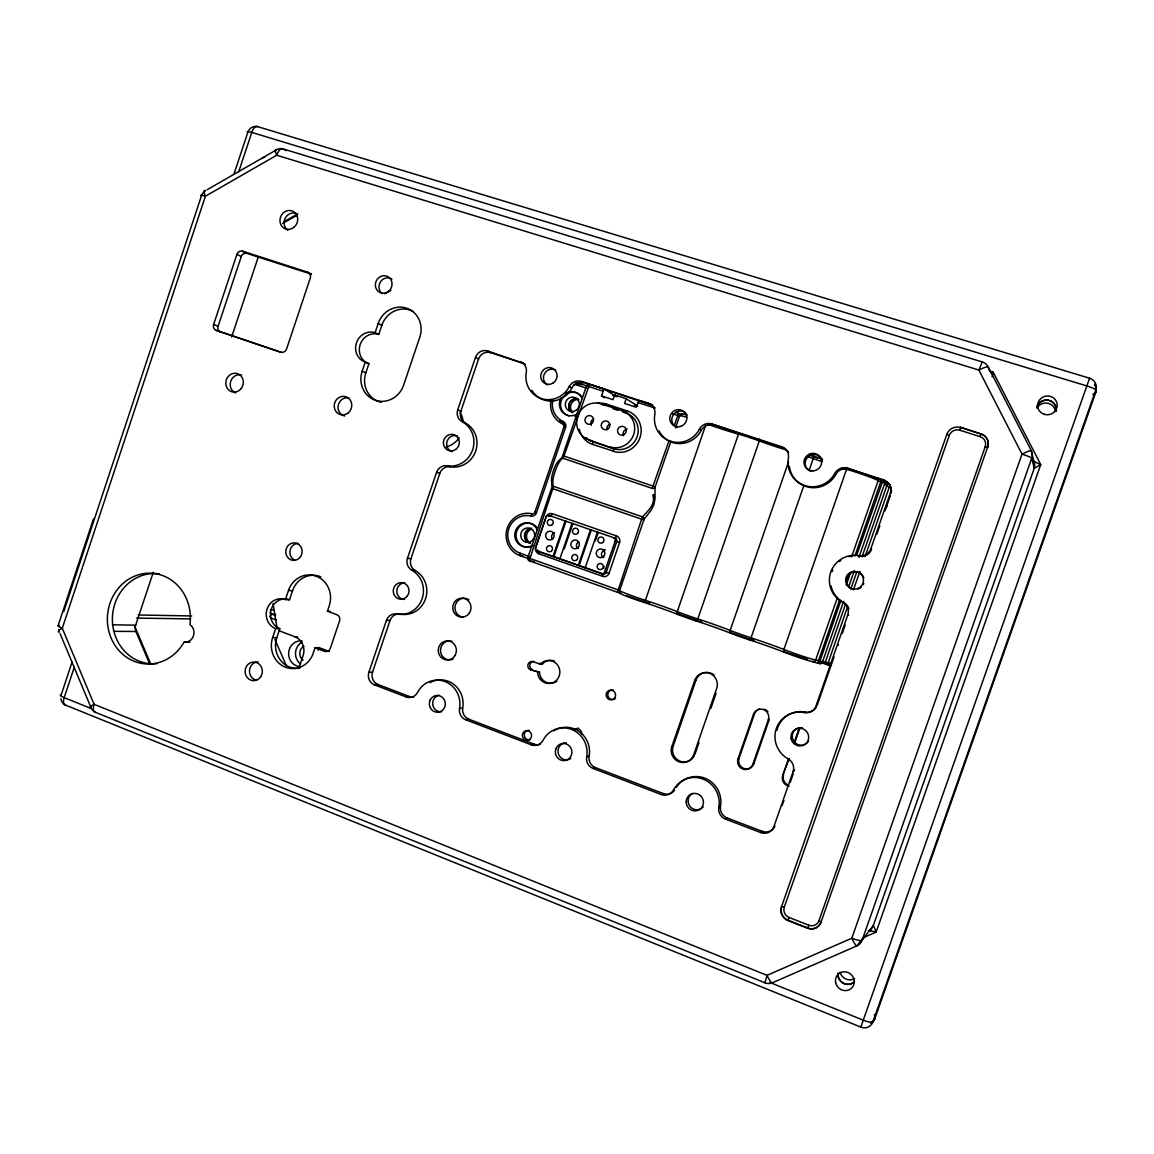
<?xml version="1.0" encoding="UTF-8"?>
<svg xmlns="http://www.w3.org/2000/svg" width="1154" height="1154" viewBox="0 0 1154 1154"><rect width="100%" height="100%" fill="white"/><g stroke="black" fill="none" stroke-linecap="round" stroke-linejoin="round"><path stroke-width="1.5" d="M980.929 433.76A10.848 10.487 -14 0 1 987.68 447.002L987.68 447.189A10.833 10.473 -14 0 0 980.929 433.947L960.474 427.326L980.929 433.947L980.107 436.63A8.222 7.948 -13.9 0 1 985.227 446.67L987.651 447.218M830.678 665.858L822.6 663.175L817.71 662.987L839.535 599.993M529.758 556.646L520.18 553.242A19.416 18.709 -78.2 0 1 508.539 529.628A19.416 18.709 -78.2 0 1 530.898 516.011L532.095 513.804A2.423 2.337 -75.6 0 0 534.85 512.217L563.945 426.937A2.438 2.337 -66.2 0 0 562.719 423.98A21.94 21.089 -63.9 0 1 551.194 399.414M992.094 376.824L993.205 372.208L989.757 371.155M60.902 698.805A8.352 7.732 -82.2 0 0 65.749 705.181L860.826 1027.103L1089.578 378.223L257.804 126.666A8.511 7.862 -72.9 0 0 247.995 131.873M520.18 553.242L519.964 555.608L528.013 558.478M536.35 545.727L546.203 516.848A4.977 4.818 -75.7 0 1 552.348 513.718L616.625 536.019A5.02 4.904 -75.8 0 1 619.626 542.38L609.038 573.264A5.02 4.904 -81 0 1 602.777 576.38L538.702 553.718L538.947 551.309A2.496 2.409 -79.4 0 1 537.461 549.924M821.1 922.104L818.951 920.762A8.136 7.79 47.9 0 1 808.839 925.234L789.148 917.488A8.092 7.761 49.6 0 1 784.287 907.174L781.705 906.582A10.675 10.213 49.7 0 0 788.052 920.228L807.757 927.989A10.718 10.256 48 0 0 821.1 922.104L820.941 922.378A10.732 10.271 48 0 1 807.598 928.278L787.865 920.503A10.675 10.227 49.7 0 1 781.446 906.9L946.857 434.265A10.79 10.444 -16.1 0 1 960.503 427.514L959.71 430.197A8.179 7.919 -16.1 0 0 949.338 435.318L946.886 434.322M58.061 625.742L93.517 518.781M63.744 611.634L201.445 195.892A9.03 8.352 -71.8 0 1 205.729 190.569A9.347 2.481 58.8 0 0 205.412 196.223L62.273 628.252A9.261 1.947 -21.5 0 0 59.445 632.118A8.915 8.237 -84.2 0 1 58.753 629.449M60.989 695.703A8.352 7.732 -82.2 0 1 61.321 694.506L72.082 662.05M234.19 173.475L247.793 132.479M74.39 666.911L64.191 697.636A8.467 3.924 -64.8 0 0 65.749 705.181M238.734 171.686L251.774 132.421A8.568 4.025 -76.4 0 1 257.804 126.666M281.605 352.605L216.231 330.376A4.731 4.327 -72.4 0 1 213.62 324.505L236.945 254.342A4.746 4.327 -69.2 0 1 242.571 251.168L307.599 272.156L311.551 274.248L246.869 253.375L242.571 251.168M220.674 332.107A4.703 4.313 -72.4 0 1 218.077 326.279L241.273 256.534A4.717 4.313 -69.2 0 1 246.869 253.375M149.674 663.853L135.927 631.498A8.294 7.559 -86 0 1 135.682 625.165L153.28 572.312M231.622 337.026L258.294 256.895M592.622 444.391L592.911 441.78L613.625 448.69L613.409 451.156L592.622 444.391A21.306 20.57 -63.4 0 1 579.279 429.216M602.777 576.38L603.052 573.927L536.956 550.905A2.496 2.409 -79.4 0 1 535.485 547.746L545.986 516.992A2.51 2.423 -75.7 0 1 549.073 515.42L551.093 515.896L552.348 513.718M329.38 651.419A4.818 4.515 -87.8 0 1 328.4 651.173L319.052 647.625L315.085 647.711L313.239 653.193A23.167 21.609 -87.5 0 1 285.572 667.257A23.167 21.609 -87.5 0 1 272.604 637.7L275.647 628.627A15.391 14.338 -85.7 0 1 267.079 609.023A15.391 14.338 -85.7 0 1 285.413 599.575L289.524 599.763L292.568 590.733A23.037 21.551 -84.9 0 1 320.855 576.798M285.413 599.575L288.471 590.487A23.181 21.666 -84.9 0 1 316.239 576.207A23.181 21.666 -84.9 0 1 329.265 605.691L327.404 611.187L336.824 614.707A4.847 4.558 -86.2 0 1 339.565 620.881L330.304 648.346A4.847 4.544 -87.8 0 1 324.476 651.289L315.085 647.711M362.154 371.271L365.241 362.096A15.507 14.483 -69.6 0 1 356.456 342.853A15.507 14.483 -69.6 0 1 375.122 332.698L378.209 323.495A23.368 21.883 -67.8 0 1 406.482 308.147A23.368 21.883 -67.8 0 1 419.825 337.098L403.611 385.176A23.311 21.868 -70.8 0 1 375.454 400.308A23.311 21.868 -70.8 0 1 362.154 371.271L365.832 372.814A23.181 21.738 -70.8 0 0 381.296 402.299M299.679 668.195A23.037 21.493 -87.5 0 1 276.787 637.672L279.816 628.656A15.305 14.266 -85.7 0 1 271.291 609.168A15.305 14.266 -85.7 0 1 289.524 599.763M365.832 372.814L368.905 363.698A15.42 14.411 -69.6 0 1 360.163 344.556A15.42 14.411 -69.6 0 1 378.728 334.458L381.801 325.327A23.239 21.767 -67.8 0 1 413.493 311.623M298.828 668.296L303.113 655.616A14.786 13.776 -87.8 0 0 294.804 636.719L278.979 630.704M318.129 650.351L319.052 647.625M413.752 697.131A9.78 9.275 88.4 0 1 409.67 696.598L406.194 696.973L374.43 684.827A9.78 9.232 89.8 0 1 368.862 672.32L386.446 620.376A9.78 9.261 -86.8 0 1 396.918 614A23.469 22.243 -84.4 0 0 422.162 598.623A23.469 22.243 -84.4 0 0 411.762 570.163A9.795 9.304 -82.1 0 1 407.449 558.348L436.558 472.39A9.809 9.333 -75.1 0 1 447.132 465.783A23.57 22.388 -72.6 0 0 472.621 449.872A23.57 22.388 -72.6 0 0 462.076 421.657A9.838 9.347 -70 0 1 457.705 409.93L475.491 357.379A9.867 9.362 -66 0 1 487.536 350.946L522.921 363.178A9.852 9.391 -64.9 0 1 525.402 364.448M409.67 696.598L378.065 684.524A9.722 9.189 89.8 0 1 372.54 672.09L390.023 620.463A9.722 9.218 -86.8 0 1 400.438 614.116A23.34 22.128 -84.4 0 0 425.537 598.825A23.34 22.128 -84.4 0 0 415.195 570.538A9.737 9.246 -82.1 0 1 410.911 558.781L439.847 473.342A9.751 9.275 -75.1 0 1 450.363 466.779A23.426 22.272 -72.5 0 0 475.708 450.969A23.426 22.272 -72.5 0 0 465.221 422.912A9.78 9.29 -70 0 1 460.864 411.257L478.564 359.024A9.809 9.304 -65.9 0 1 490.537 352.634L522.921 363.178M530.898 516.011A4.861 4.674 -75.6 0 0 536.451 512.823L565.575 427.398A4.876 4.688 -66.3 0 0 563.138 421.47A19.531 18.767 -63.9 0 1 552.881 399.601M831.298 663.507L815.777 660.001A20.859 0.966 19.3 0 1 783.898 649.486A33.221 1.587 19.2 0 0 751.038 637.816A20.613 0.952 19.2 0 1 730.165 630.416A32.86 1.558 19.1 0 0 697.809 618.933A20.397 0.938 19.1 0 1 677.254 611.634A32.528 1.543 19 0 0 645.389 600.34A20.209 0.938 19 0 1 619.669 590.459L527.811 557.67L551.569 488.257A4.977 1.298 -71.1 0 0 552.102 483.237A12.449 3.246 -71.3 0 1 553.458 470.587A12.449 3.246 -71.3 0 1 560.079 459.898A4.991 1.298 -71.4 0 0 562.705 455.657L586.52 385.84L603.138 391.177L604.105 389.287M604.566 397.784L601.522 395.909L603.138 391.177M552.954 556.56L565.114 520.988L566.008 521.219L553.877 556.718L536.956 550.905M634.455 405.068L637.657 406.121L626.218 398.693L614.649 394.928L613.034 399.673L601.522 395.909M559.834 558.983L572.009 523.382L572.889 523.613L564.205 549.001M626.218 398.693L624.588 403.453L636.186 407.247L639.128 400.424M578.241 565.489L590.459 529.787L591.31 530.003L579.106 565.633L553.877 556.718M595.334 540.909L598.248 532.412L597.411 532.196L585.165 567.941L586.03 568.085M579.106 565.633L601.393 573.668A2.524 2.467 -81 0 0 604.537 572.11L615.197 541.053A2.524 2.467 -75.8 0 0 613.683 537.851L615.414 538.226L616.625 536.019M669.003 440.741L652.198 488.387L563.065 458.297A2.496 2.38 82.2 0 0 560.079 459.898M674.21 425.581L678.552 413.637L682.793 414.43A17.757 1.125 18.8 0 1 687.366 414.993M670.936 441.275L655.01 487.349L655.025 498.802L653.885 504.745L651.13 510.14L643.975 519.444L619.669 590.459A2.524 2.51 80.2 0 0 621.227 593.675A17.685 0.837 19 0 0 643.716 602.33A35.125 1.717 19 0 1 678.076 614.534A17.844 0.851 19.1 0 0 696.035 620.924A35.486 1.745 19.1 0 1 730.944 633.315A18.031 0.865 19.2 0 0 749.177 639.792A35.889 1.76 19.2 0 1 784.619 652.385A18.248 0.88 19.3 0 0 812.402 661.559L817.739 663.218M675.566 427.773L679.619 415.959A2.539 2.51 -45.2 0 1 682.836 414.358L682.836 414.416M705.628 425.336L645.389 600.34A2.553 0.938 -72.1 0 1 643.716 602.33M671.816 746.638L694.751 680.37A11.8 11.612 70.2 0 1 709.566 673.287A11.8 11.612 70.2 0 1 716.706 688.361L693.684 754.831A11.828 11.526 66.5 0 1 678.927 761.784A11.828 11.526 66.5 0 1 671.816 746.638L673.157 746.162L695.992 680.168A11.742 11.569 70 0 1 714.052 674.975M788.557 461.845L730.165 630.416A2.582 1.673 -68.6 0 0 730.944 633.315M694.924 754.312L699.035 742.44M710.806 708.498L716.1 693.222M803.848 485.589L751.038 637.816A2.582 1.111 -72.2 0 1 749.177 639.792M809.127 470.37L813.238 458.527A2.611 1.111 -69 0 0 812.979 455.844A18.118 1.154 18.5 0 0 809.286 454.517M737.983 758.87L753.475 714.312A7.963 7.833 54.8 0 1 763.501 709.58A7.963 7.833 54.8 0 1 768.348 719.75L752.812 764.395A7.977 7.804 56.3 0 1 742.815 769.054A7.977 7.804 56.3 0 1 737.983 758.87L739.05 758.322L754.471 713.965A7.934 7.804 54.6 0 1 759.649 709.061M752.812 764.395L753.822 763.833L769.285 719.375L768.348 719.75M837.472 597.411L815.662 659.987A2.596 2.568 82.5 0 1 812.402 661.559M851.623 556.805L878.151 480.699A2.64 2.553 -38.1 0 0 877.79 478.319M846.603 579.712L848.378 574.649M854.854 556.055L880.964 481.16L881.728 479.487L883.171 479.92A2.64 2.582 -19 0 1 884.815 483.194C885.291 485.762 889.821 488.748 890.253 484.839M840.92 600.455L819.066 663.68A2.611 2.582 34.6 0 0 822.413 662.136L843.603 601.364M846.214 585.251L850.339 573.423M856.831 554.829L883.142 479.92M788.99 786.191A8.064 7.862 48.8 0 1 782.686 775.546L788.471 758.943M794.255 742.325L798.308 730.713A8.049 7.905 45 0 1 800.126 727.799M848.897 586.174L854.191 570.97M858.908 557.469L884.815 483.194L878.194 480.728A20.945 1.298 18.4 0 0 846.531 469.375A33.365 2.12 18.5 0 1 842.579 468.236M782.686 775.546L789.322 758.394M794.515 743.522L799.131 730.294A8.02 7.862 44.9 0 1 800.544 727.813M845.521 604.191L825.499 661.588A2.568 2.539 33.5 0 1 822.254 663.117M850.815 588.987L856.715 572.11M862.009 556.92L886.734 486.007A2.596 2.539 -18.4 0 0 885.132 482.79L890.311 484.824M847.555 606.744L827.519 664.718M853.441 589.882L859.918 571.331M865.211 556.156L889.33 487.017M794.543 770.021A10.444 10.198 49.7 0 1 794.327 770.757L793.101 771.622L773.916 826.596A10.53 10.198 52.5 0 1 760.76 832.597L725.477 819.095A10.444 10.126 57.3 0 1 718.812 807.281A24.883 24.119 61.7 0 0 702.916 779.051A24.883 24.119 61.7 0 0 673.46 790A10.299 9.982 66.2 0 1 661.285 794.543L593.069 768.463A10.155 9.823 74.7 0 1 586.679 756.923A24.248 23.354 77.6 0 0 571.461 729.371A24.248 23.354 77.6 0 0 543.058 740.291A10.054 9.665 80.6 0 1 531.302 744.835L465.653 719.721A9.939 9.477 85.3 0 1 459.537 708.455A23.729 22.561 86.7 0 0 444.954 681.552A23.729 22.561 86.7 0 0 417.532 692.458A9.838 9.319 88.5 0 1 406.194 696.973M520.108 361.548A9.91 9.448 -65 0 1 526.296 372.41A23.917 22.878 -63.4 0 0 541.269 398.592A23.917 22.878 -63.4 0 0 569.297 386.475A10.011 9.621 -62.5 0 1 581.068 381.397L648.375 403.323A10.112 9.809 -58.4 0 1 654.837 414.445A24.422 23.729 -55.1 0 0 699.512 429.057A10.227 9.968 -52.1 0 1 711.701 423.951L781.662 446.742A10.357 10.155 -40.4 0 1 788.413 458.124A25.027 24.551 -33.2 0 0 834.861 473.313A10.501 10.299 -25.8 0 1 847.512 468.192L883.719 479.977A10.588 10.372 -18.3 0 1 890.282 493.119L870.852 548.785A10.53 10.386 -10.8 0 1 859.023 555.68A25.229 24.97 -0.7 0 0 842.752 602.316A10.487 10.4 12.8 0 1 847.772 614.938L816.008 705.945A10.487 10.328 43.4 0 1 804.295 712.595A25.215 24.724 46.4 0 0 788.153 758.899A10.501 10.256 49.9 0 1 793.101 771.622M782.196 805.506L783.927 800.544M790.274 782.34L793.173 774.06M817.09 705.483L834.039 656.914M842.232 633.474L845.146 625.093M876.852 534.244L879.781 525.863M885.046 510.775L890.311 495.686M784.287 907.174L949.338 435.318M818.951 920.762L985.227 446.67M820.941 922.378L987.68 447.002M573.495 384.397A19.531 18.767 -63.9 0 1 577.49 385.22L578.745 383.229L586.91 385.883M613.351 451.329A21.378 20.7 -62.2 0 0 639.994 437.654A21.378 20.7 -62.2 0 0 627.185 410.911L606.398 404.102L605.691 405.631M627.185 410.911L625.944 413.002A18.882 18.291 -62.3 0 1 637.167 436.601A18.882 18.291 -62.3 0 1 613.625 448.69L588.915 439.833A19.012 18.349 -63.6 0 1 577.664 416.104A19.012 18.349 -63.6 0 1 601.191 403.871L622.208 410.766L625.857 412.988L622.655 411.935M789.148 917.488L787.865 920.503M808.839 925.234L807.598 928.278M860.884 1026.988L860.826 1027.147A9.809 9.246 51.5 0 0 872.929 1021.838L874.963 1018.246L1095.694 392.533L1095.781 390.081A9.968 9.463 -16.8 0 0 1089.564 378.209M563.138 421.47L562.647 423.907L565.431 425.307A21.724 20.902 -63.8 0 1 559.618 420.518M862.168 939.01L856.96 945.847L772.531 982.746A10.242 9.751 57.2 0 1 764.972 982.79L95.638 712.407A9.001 8.251 -82.3 0 1 91.079 707.763L60.138 633.762M764.972 982.79L767.035 975.346L851.796 938.216A10.271 1.89 21.3 0 0 862.096 940.308L873.275 925.58L1034.215 468.336A9.867 9.492 -12.4 0 0 1033.724 461.081L1031.2 450.536L988.185 366.842A10.386 9.982 -23.9 0 0 982.256 361.952L283.105 148.924A9.16 8.381 -72.1 0 0 276.643 149.746L207.258 189.674M760.76 832.597L762.188 831.342A10.458 10.141 52.4 0 0 774.983 826.091M1092.852 394.639L1095.665 392.533M725.477 819.095L727.121 817.941L762.188 831.342M718.812 807.281L720.485 806.184A24.724 23.974 61.6 0 0 705.512 778.46A24.724 23.974 61.6 0 0 676.287 787.504M283.812 221.799L297.92 213.822M282.615 223.429L296.578 215.538M384.686 293.765L390.975 290.318M798.308 730.713L799.131 730.294M661.285 794.543L663.305 793.548A10.227 9.924 66 0 0 674.614 790.288M863.033 937.798L876.146 932.071L1040.72 464.629L993.205 372.208A11.223 1.486 -21 0 1 990.868 373.045M804.295 712.595L805.449 712.09A10.415 10.256 43.1 0 0 816.484 706.897M652.154 488.402L652.198 488.387A2.524 2.496 58.3 0 0 655.284 486.815L562.705 455.628M753.475 714.312L754.471 713.965M593.069 768.463L595.493 767.626L663.305 793.548M586.679 756.923L589.131 756.159A10.098 9.766 74.5 0 0 595.493 767.626M531.302 744.835L534.086 744.157A9.982 9.607 80.6 0 0 540.418 744.272M465.653 719.721L468.798 719.202L534.086 744.157M694.751 680.37L695.992 680.168M459.537 708.455L462.711 708.008A9.881 9.434 85.3 0 0 468.798 719.202M537.605 672.407A11.526 11.136 86.2 0 0 552.146 682.952A11.526 11.136 86.2 0 0 558.046 665.699A11.526 11.136 86.2 0 0 540.375 664.315L533.35 661.718A4.284 4.14 87.4 0 0 528.07 664.315A4.284 4.14 87.4 0 0 530.58 669.796L539.466 672.234A11.468 11.093 86.1 0 0 557.007 681.163M374.43 684.827L378.065 684.524M530.58 669.796L539.466 672.234M540.375 664.315L542.221 664.185A11.468 11.093 86.1 0 1 554.54 661.127M368.862 672.32L372.54 672.09M586.477 385.825L586.492 385.912A2.496 2.409 -61.5 0 1 589.593 384.296L563.123 458.282A14.944 3.88 -71.3 0 0 555.146 471.135A14.944 3.88 -71.3 0 0 553.502 486.324L529.224 560.743L621.256 593.646M324.476 651.289L328.4 651.173M184.092 642.1A9.492 8.713 -86.4 0 0 193.468 635.84A9.492 8.713 -86.4 0 0 189.934 624.602A45.439 41.486 -85.6 0 0 138.999 574.634A45.439 41.486 -85.6 0 0 115.241 645.735A45.439 41.486 -85.6 0 0 184.092 642.1L188.722 642.057A9.448 8.669 -86.4 0 0 189.992 642.129M272.604 637.7L276.787 637.672M294.804 636.719L297.573 636.705M275.474 614.289L272.2 614.289A3.52 1.457 -68 0 0 269.848 616.842M270.252 609.831L273.527 609.846M275.647 628.627L279.816 628.656M114.477 631.325L135.927 631.498M136.59 618.097L190.497 618.89M112.443 624.804L135.682 625.165M138.206 614.981L191.694 615.962M386.446 620.376L390.023 620.463M327.404 611.187L330.001 611.274M396.918 614L400.438 614.116M288.471 590.487L292.568 590.733M411.762 570.163L415.195 570.538M407.449 558.348L410.911 558.781M847.772 614.938L848.652 615.053M754.067 640.787L730.035 632.349L731.203 632.435M601.393 573.668L603.052 573.927A2.51 2.452 -81 0 0 606.182 572.37L609.038 573.264M534.273 561.594L529.34 560.815A2.481 2.395 -80.7 0 1 527.883 557.67L527.969 557.786M604.537 572.11L606.182 572.37L616.784 541.442A2.51 2.452 -75.8 0 0 615.284 538.254L549.073 515.42M870.621 930.845L871.241 930.946A10.876 1.919 15.1 0 1 876.131 932.071A11.179 1.269 71.3 0 0 874.516 927.802L873.318 925.566A9.766 9.304 48.2 0 1 869.077 930.485M523.007 556.141L520.05 555.651A21.811 21.017 -78.2 0 1 506.967 529.109A21.811 21.017 -78.2 0 1 532.095 513.804M563.902 426.893L565.575 427.398M842.752 602.316L843.675 602.518A10.415 10.328 12.8 0 1 848.868 608.966M678.913 613.87L677.571 613.726L701.661 622.035L700.651 621.415M615.197 541.053L619.626 542.38M534.893 512.261L536.451 512.823M436.558 472.39L439.847 473.342M617.505 592.117L642.403 516.79A2.524 2.496 -16.5 0 1 643.903 519.935L551.944 488.387M447.132 465.783L450.363 466.779M959.71 430.197L980.107 436.63M591.237 384.83L604.494 389.143L616.063 396.5L612.731 395.418M640.787 400.972L652.399 404.751M675.624 412.324L678.941 413.392M581.068 381.397L650.452 404.737A10.054 9.751 -58.3 0 1 655.111 408.083M711.701 423.951L782.946 447.911A10.285 10.098 -40.2 0 1 788.615 452.613M847.512 468.192L884.368 480.944A10.516 10.314 -18.1 0 1 891.119 493.263M637.816 402.486L654.419 407.896M672.695 413.853L679.518 415.988A20.296 1.255 18.8 0 1 686.918 417.301M577.49 385.22L587.184 388.379M613.048 408.776L617.852 410.362M216.231 330.376L280.869 352.114A4.789 4.414 -71.9 0 0 286.581 348.984L310.282 278.071A4.804 4.428 -68.4 0 0 307.599 272.156M822.658 662.122L829.437 664.531M879.896 478.823L878.54 478.333M536.105 547.544L535.773 547.429A4.977 4.804 -79.4 0 0 538.702 553.718M539.423 663.146L542.221 664.185M275.575 615.558L272.2 614.289A3.505 3.231 -87.7 0 1 270.238 612.139M271.233 618.14L276.181 620.015M213.62 324.505L218.077 326.279M462.076 421.657L465.221 422.912M90.935 708.441L64.191 697.636A8.597 1.688 15.9 0 1 61.321 694.506M769.704 982.4L863.322 1020.194A9.679 2.149 22.2 0 0 872.929 1021.838L1095.781 390.081A9.809 1.428 16.8 0 0 1086.895 385.955L251.774 132.421A8.698 1.111 20.8 0 0 247.562 132.306M457.705 409.93L460.864 411.257M365.241 362.096L368.905 363.698M752.754 639.879L754.211 640.6M648.577 602.893L649.76 603.614L626.189 595.608M588.915 439.833L592.867 441.751A18.825 18.175 -63.4 0 1 586.131 437.626M375.122 332.698L378.728 334.458M236.945 254.342L241.273 256.534M378.209 323.495L381.801 325.327M783.609 651.476L807.454 659.468M475.491 357.379L478.564 359.024M487.536 350.946L490.537 352.634M286.12 150.669L283.105 148.924A9.218 4.183 -75.8 0 0 276.729 155.227L205.412 196.223A9.304 0.808 20.3 0 0 201.445 195.892M569.297 386.475L571.836 387.96A9.953 9.564 -62.4 0 1 583.535 382.926M601.191 403.871L603.758 405.4M859.023 555.68L859.831 556.17A10.458 10.328 -10.6 0 0 871.587 549.318L870.852 548.785M581.443 384.845L578.832 383.258A21.94 21.089 -63.9 0 0 575.875 382.522M614.649 394.928L617.606 396.803M648.375 403.323L650.452 404.737M699.512 429.057L701.286 430.312A10.155 9.91 -51.9 0 1 713.417 425.249M781.662 446.742L782.946 447.911M834.861 473.313L835.828 474.323A10.429 10.242 -25.5 0 1 848.406 469.231M577.202 548.078L577.26 548.15A4.255 4.01 -66.4 0 1 578.673 541.731M552.362 539.423L552.304 539.336A4.241 4.025 -66.2 0 1 554.526 532.715M883.719 479.977L884.368 480.944M1032.109 457.922L1033.768 461.138L1036.422 462.639A11.208 1.082 23.7 0 0 1040.72 464.629L1034.287 468.336L1031.719 458.239A10.487 10.083 -13.6 0 0 1031.2 450.536A10.458 0.837 -26.3 0 0 1021.997 454.128L851.796 938.216A10.372 1.428 65.5 0 0 856.96 945.847A10.372 9.867 49.5 0 0 862.096 940.308L1031.719 458.239A10.386 1.039 17.6 0 0 1021.997 454.128L978.866 370.045L276.729 155.227A9.434 2.092 59.6 0 1 276.643 149.746M274.926 639.547L286.452 665.916M134.686 626.233L150.741 663.997M982.256 361.952L978.866 370.045A10.386 1.356 -27 0 1 988.185 366.842L989.137 370.29M874.371 1014.554L875.006 1018.059A9.304 8.785 45 0 1 871.847 1022.271M273.022 603.73L277.104 628.353M652.847 495.109C655.919 504.457 647.783 510.962 642.432 516.833L553.502 486.324A2.496 2.38 -42.5 0 1 552.102 483.237M548.554 516.415A2.496 2.409 -75.7 0 1 550.934 515.91M597.44 403.28A21.306 20.57 -63.4 0 1 606.398 404.102M622.208 410.766A19.07 18.464 -62.4 0 1 633.633 434.625A19.07 18.464 -62.4 0 1 609.86 446.843M847.397 467.976A2.625 1.63 -73.2 0 0 846.531 469.375L783.898 649.486A2.596 1.63 -68.7 0 0 784.619 652.385M822.124 461.687A33.365 2.12 18.5 0 1 813.238 458.527A20.7 1.284 18.5 0 0 807.54 456.494M822.557 459.249A36.034 2.351 18.5 0 1 812.979 455.844M759.606 439.097A2.596 1.024 -69.3 0 1 759.303 440.943L697.809 618.933A2.568 1.024 -72.1 0 1 696.035 620.924M786.22 449.93A32.99 2.092 18.6 0 1 759.303 440.943A20.483 1.269 18.6 0 0 738.488 434.164A32.658 2.063 18.7 0 1 708.354 424.427M739.123 433.024A2.582 1.731 -73.9 0 0 738.488 434.164L677.254 611.634A2.568 1.717 -68.6 0 0 678.076 614.534M653.654 497.302A16.026 2.063 86.6 0 1 653.698 494.503M838.179 645.403A12.867 12.708 23.7 0 1 838.453 644.523M565.691 393.153A12.204 11.728 -63.9 0 1 582.049 398.534M577.606 413.666A12.204 11.728 -63.9 0 1 561.205 397.553M568.821 415.959A12.175 11.699 -63.9 0 1 563.022 397.236A12.175 11.699 -63.9 0 1 582.352 397.596M576.423 415.527A12.175 11.699 -63.9 0 1 574.779 416.06M572.24 412.541A7.241 6.967 -63.8 0 1 569.47 403.15A7.241 6.967 -63.8 0 1 578.558 399.529M532.802 544.991A12.131 11.699 -78.2 0 1 516.271 541.038A12.131 11.699 -78.2 0 1 521.233 524.147A12.131 11.699 -78.2 0 1 537.216 529.931M532.542 546.102A12.103 11.67 -78.2 0 1 517.439 541.053A12.103 11.67 -78.2 0 1 521.478 525.056A12.103 11.67 -78.2 0 1 537.144 527.883M529.874 542.986A7.198 6.953 -78.2 0 1 531.229 528.777M886.258 507.515A12.982 12.723 -12.7 0 1 887.022 505.755M810.57 455.354A12.939 0.822 18.5 0 1 817.407 458.268M602.229 556.935A4.27 4.01 -66.5 0 1 604.552 550.213M604.523 549.867A4.01 3.75 7.3 0 1 605.23 549.708M578.14 548.424A3.996 2.741 32.4 0 1 577.606 547.948M603.701 557.57A4.01 2.755 31.6 0 1 602.691 556.747M576.048 419.392A6.823 1.76 -71.8 0 1 576.437 417.95M577.101 416.017A6.823 1.76 -71.8 0 1 577.664 414.661M607.105 429.865A4.284 4.039 -77.9 0 1 609.889 424.268M623.391 435.635A4.299 4.039 -77.4 0 1 626.117 429.577M626.059 429.23A4.025 3.664 7.3 0 1 627.17 429.043M591.382 425.263A4.284 4.053 -78.5 0 1 593.661 419.032M603.845 568.446A3.044 2.972 -80.3 0 1 604.105 566.268M453.248 659.006A9.492 9.044 -89.4 0 1 440.511 651.116A9.492 9.044 -89.4 0 1 451.906 641.206M463.23 617.202A9.492 9.073 -85.9 0 1 455.426 604.768A9.492 9.073 -85.9 0 1 468.885 599.705M753.822 763.833A7.948 7.761 56.1 0 1 743.868 768.477A7.948 7.761 56.1 0 1 739.05 758.322M764.179 709.162A7.934 7.804 54.6 0 1 767.929 711.744M788.716 785.254A8.035 7.833 48.7 0 1 783.566 774.925M694.246 755.87A11.771 11.482 66.3 0 1 679.446 760.904A11.771 11.482 66.3 0 1 673.157 746.162M532.47 669.637A4.27 4.126 87.4 0 1 533.739 661.343M615.558 698.401A4.832 4.703 80 0 1 607.913 695.963A4.832 4.703 80 0 1 613.322 690.005M575.197 729.79A4.818 4.659 78.3 0 1 578.558 728.174M573.711 729.934A4.832 4.674 78.3 0 1 581.616 734.377M530.148 739.656A4.789 4.602 80.9 0 1 524.305 735.56A4.789 4.602 80.9 0 1 529.051 730.266M460.143 412.656A22.532 21.349 -71.7 0 1 463.259 422.003M459.177 437.842A22.532 21.349 -71.7 0 1 446.223 446.901M572.874 412.699A7.631 7.342 -63.7 0 1 578.717 399.414M572.009 412.454A7.66 7.371 -63.7 0 1 577.577 398.519M530.58 543.058A7.588 7.328 -78.2 0 1 531.388 529.066M529.196 542.899A7.616 7.357 -78.2 0 1 531.648 528.2M727.121 817.941A10.372 10.069 57.1 0 1 720.485 806.184M874.963 1018.246A9.636 9.088 45.1 0 1 870.578 1023.165M1094.526 384.311A9.795 9.319 -12.3 0 1 1095.694 392.533A9.463 9.001 -12.3 0 0 1094.612 384.57M59.013 625.987A8.915 8.237 -84.2 0 1 59.215 625.324A9.218 1.471 16.4 0 0 62.273 628.252L94.094 704.315A9.117 4.068 -65.2 0 0 95.638 712.407M91.079 707.763A9.333 1.558 -22.3 0 1 94.094 704.315L767.035 975.346A10.256 1.919 66.3 0 0 772.531 982.746M868.327 930.773A4.313 0.765 15.1 0 1 870.679 930.874M843.675 602.518A25.085 24.811 -0.5 0 1 830.938 585.814M832.063 571.677A25.085 24.811 -0.5 0 1 832.77 570.033M839.391 561.551A25.085 24.811 -0.5 0 1 840.819 560.455M848.998 556.632A25.085 24.811 -0.5 0 1 852.575 555.954M858.028 555.925A25.085 24.811 -0.5 0 1 859.831 556.17M776.902 730.439A25.056 24.566 46.1 0 1 805.449 712.09M553.689 730.9A24.104 23.224 77.5 0 1 579.265 731.593A24.104 23.224 77.5 0 1 589.131 756.159M430.024 682.62A23.585 22.431 86.6 0 1 453.94 684.495A23.585 22.431 86.6 0 1 462.711 708.008M571.836 387.96A23.772 22.748 -63.4 0 1 552.131 401.058A23.772 22.748 -63.4 0 1 531.922 390.312M701.286 430.312A24.263 23.585 -54.9 0 1 659.049 430.961M835.828 474.323A24.869 24.407 -32.9 0 1 789.408 466.303M344.729 416.031A9.29 8.684 -73.3 0 1 338.281 405.141A9.29 8.684 -73.3 0 1 348.811 397.899M256.592 680.254A9.246 8.583 -88.7 0 1 249.466 670.301A9.246 8.583 -88.7 0 1 258.164 661.877M382.075 293.592A8.814 8.208 -66.2 0 1 380.575 281.706A8.814 8.208 -66.2 0 1 391.942 279.066M294.948 560.238A8.727 8.136 -82.2 0 1 298.15 543.39M156.901 663.651A45.179 41.284 -85.7 0 1 112.4 618.01A45.179 41.284 -85.7 0 1 159.252 573.855M235.632 392.966A9.448 8.684 -74.4 0 1 230.713 381.296A9.448 8.684 -74.4 0 1 241.604 375.064M287.865 230.353A9.52 8.713 -66.7 0 1 285.096 218.394A9.52 8.713 -66.7 0 1 296.189 213.375M547.486 384.902A8.439 8.078 -63.4 0 1 544.5 373.593A8.439 8.078 -63.4 0 1 555.622 370.117M404.506 599.445A8.28 7.862 -84.4 0 1 396.774 591.136A8.28 7.862 -84.4 0 1 404.737 582.885M441.65 711.729A8.366 7.963 86.6 0 1 432.764 704.777A8.366 7.963 86.6 0 1 438.996 695.213M808.507 741.2A8.9 8.727 46.1 0 1 797.443 744.402A8.9 8.727 46.1 0 1 792.567 733.785A8.9 8.727 46.1 0 1 802.333 727.741M810.728 471.351A8.828 8.655 -32.9 0 1 807.858 456.984A8.828 8.655 -32.9 0 1 822.239 460.258M863.798 583.462A8.9 8.814 -0.5 0 1 863.279 584.645M861.288 587.184A8.9 8.814 -0.5 0 1 857.912 589.045M853.397 589.175A8.9 8.814 -0.5 0 1 848.781 574.692A8.9 8.814 -0.5 0 1 863.812 577.765M703.219 806.891A8.785 8.511 61.6 0 1 690.034 806.444A8.785 8.511 61.6 0 1 692.515 793.361M570.682 758.582A8.554 8.251 77.5 0 1 558.276 753.576A8.554 8.251 77.5 0 1 566.282 742.787M452.166 451.719A8.309 7.905 -72.5 0 1 447.088 441.203A8.309 7.905 -72.5 0 1 457.503 435.981M677.138 427.543A8.612 8.381 -54.9 0 1 673.042 415.209A8.612 8.381 -54.9 0 1 685.909 413.06M1036.912 407.896A9.636 9.218 -12.8 0 1 1048.452 400.351A9.636 9.218 -12.8 0 1 1055.665 411.56M854.422 981.448A9.492 9.001 45.8 0 1 838.165 973.601M261.915 158.588A8.467 7.689 -65.6 0 1 265.031 156.872M299.506 666.522A12.867 12.016 -88.1 0 1 288.673 652.399A12.867 12.016 -88.1 0 1 302.06 640.917M300.66 664.026A12.737 11.915 -88.1 0 1 301.944 642.201M303.069 660.261A8.179 7.645 -88.1 0 1 303.891 646.24M1036.754 406.727A10.098 9.665 -12.8 0 1 1048.827 400.25A10.098 9.665 -12.8 0 1 1056.227 411.213M1037.057 407.737A9.968 9.549 -12.6 0 1 1055.405 411.257M854.58 978.578A9.823 9.319 45.6 0 1 840.069 972.202M854.479 981.838A9.953 9.448 45.8 0 1 837.891 973.111M576.091 410.348A7.299 7.025 -63.9 0 0 575.658 397.827A7.299 7.025 -63.9 0 0 565.272 404.809A7.299 7.025 -63.9 0 0 576.091 410.348M532.658 540.231A7.256 6.996 -78.2 0 0 529.542 528.143A7.256 6.996 -78.2 0 0 520.93 537.129A7.256 6.996 -78.2 0 0 532.658 540.231M607.826 428.999A4.443 4.299 -63 0 0 607.552 421.383A4.443 4.299 -63 0 0 601.205 425.61A4.443 4.299 -63 0 0 607.826 428.999M623.925 434.611A4.457 4.313 -62.1 0 0 624.213 426.937A4.457 4.313 -62.1 0 0 617.549 430.702A4.457 4.313 -62.1 0 0 623.925 434.611M591.526 423.605A4.428 4.27 -63.9 0 0 591.266 416.003A4.428 4.27 -63.9 0 0 584.948 420.229A4.428 4.27 -63.9 0 0 591.526 423.605M551.583 550.862A3.073 2.986 -79.2 0 0 550.256 545.727A3.073 2.986 -79.2 0 0 546.592 549.52A3.073 2.986 -79.2 0 0 551.583 550.862M577.014 559.589A3.087 3 -79.7 0 0 575.298 554.555A3.087 3 -79.7 0 0 571.894 558.637A3.087 3 -79.7 0 0 577.014 559.589M602.475 568.561A3.101 3.029 -80.3 0 0 600.758 563.513A3.101 3.029 -80.3 0 0 597.325 567.609A3.101 3.029 -80.3 0 0 602.475 568.561M603.08 542.265A3.101 3.015 -76.3 0 0 601.724 537.1A3.101 3.015 -76.3 0 0 598.017 540.938A3.101 3.015 -76.3 0 0 603.08 542.265M577.62 533.393A3.087 3 -76.2 0 0 576.279 528.258A3.087 3 -76.2 0 0 572.6 532.081A3.087 3 -76.2 0 0 577.62 533.393M552.362 524.594A3.073 2.972 -76.1 0 0 551.035 519.473A3.073 2.972 -76.1 0 0 547.371 523.281A3.073 2.972 -76.1 0 0 552.362 524.594M578.14 547.486A4.4 4.27 -77.9 0 0 576.235 540.159A4.4 4.27 -77.9 0 0 570.985 545.597A4.4 4.27 -77.9 0 0 578.14 547.486M603.6 556.416A4.414 4.299 -78.3 0 0 601.681 549.059A4.414 4.299 -78.3 0 0 596.402 554.511A4.414 4.299 -78.3 0 0 603.6 556.416M552.867 538.629A4.385 4.241 -77.6 0 0 550.977 531.33A4.385 4.241 -77.6 0 0 545.77 536.754A4.385 4.241 -77.6 0 0 552.867 538.629M454.993 655.53A9.52 9.088 -89.4 0 0 447.709 640.917A9.52 9.088 -89.4 0 0 439.27 654.852A9.52 9.088 -89.4 0 0 454.993 655.53M469.173 613.293A9.52 9.102 -85.9 0 0 462.927 598.176A9.52 9.102 -85.9 0 0 453.508 611.476A9.52 9.102 -85.9 0 0 469.173 613.293M606.499 693.121A4.847 4.717 80.1 0 0 611.519 699.8A4.847 4.717 80.1 0 0 614.606 692.068A4.847 4.717 80.1 0 0 606.499 693.121M522.69 733.583A4.804 4.616 81 0 0 527.58 740.233A4.804 4.616 81 0 0 530.624 732.588A4.804 4.616 81 0 0 522.69 733.583M348.421 412.728A9.347 8.742 -73.3 0 0 346.258 396.875A9.347 8.742 -73.3 0 0 334.299 407.29A9.347 8.742 -73.3 0 0 348.421 412.728M260.775 676.691A9.304 8.626 -88.6 0 0 254.515 662.079A9.304 8.626 -88.6 0 0 245.889 675.278A9.304 8.626 -88.6 0 0 260.775 676.691M388.379 291.457A8.857 8.251 -66.3 0 0 387.355 276.383A8.857 8.251 -66.3 0 0 375.367 285.543A8.857 8.251 -66.3 0 0 388.379 291.457M300.285 557.05A8.77 8.179 -82.2 0 0 295.28 542.957A8.77 8.179 -82.2 0 0 286.279 554.872A8.77 8.179 -82.2 0 0 300.285 557.05M240.479 389.388A9.506 8.727 -74.4 0 0 237.262 373.564A9.506 8.727 -74.4 0 0 225.982 385.061A9.506 8.727 -74.4 0 0 240.479 389.388M293.794 227.396A9.578 8.756 -66.7 0 0 292.741 211.168A9.578 8.756 -66.7 0 0 279.96 221.15A9.578 8.756 -66.7 0 0 293.794 227.396M553.026 383.085A8.496 8.121 -63.4 0 0 552.997 368.515A8.496 8.121 -63.4 0 0 540.721 376.276A8.496 8.121 -63.4 0 0 553.026 383.085M407.261 596.113A8.338 7.905 -84.4 0 0 402.4 582.683A8.338 7.905 -84.4 0 0 393.759 593.964A8.338 7.905 -84.4 0 0 407.261 596.113M430.168 700.016A8.424 8.006 86.7 0 0 437.77 712.249A8.424 8.006 86.7 0 0 444.001 699.266A8.424 8.006 86.7 0 0 430.168 700.016M791.154 738.69A8.958 8.785 46.4 0 0 805.708 743.84A8.958 8.785 46.4 0 0 802.636 728.722A8.958 8.785 46.4 0 0 791.154 738.69M812.993 470.875A8.886 8.713 -33.2 0 0 820.379 457.446A8.886 8.713 -33.2 0 0 805.074 458.023A8.886 8.713 -33.2 0 0 812.993 470.875M849.748 587.747A8.958 8.871 -0.7 0 0 863.495 580.606A8.958 8.871 -0.7 0 0 850.368 572.413A8.958 8.871 -0.7 0 0 849.748 587.747M686.212 801.741A8.828 8.568 61.7 0 0 698.992 809.935A8.828 8.568 61.7 0 0 699.31 794.76A8.828 8.568 61.7 0 0 686.212 801.741M555.723 749.249A8.612 8.294 77.6 0 0 565.316 760.486A8.612 8.294 77.6 0 0 569.802 746.422A8.612 8.294 77.6 0 0 555.723 749.249M456.32 449.007A8.366 7.948 -72.6 0 0 454.315 434.798A8.366 7.948 -72.6 0 0 443.468 444.074A8.366 7.948 -72.6 0 0 456.32 449.007M681.495 426.086A8.669 8.424 -55.1 0 0 683.557 411.3A8.669 8.424 -55.1 0 0 669.897 417.229A8.669 8.424 -55.1 0 0 681.495 426.086M1044.168 414.3A9.809 9.376 -13 0 0 1057.05 403.467A9.809 9.376 -13 0 0 1041.067 398.346A9.809 9.376 -13 0 0 1044.168 414.3M835.655 982.617A9.665 9.16 46.1 0 0 851.104 988.589A9.665 9.16 46.1 0 0 847.829 972.447A9.665 9.16 46.1 0 0 835.655 982.617"/></g></svg>
